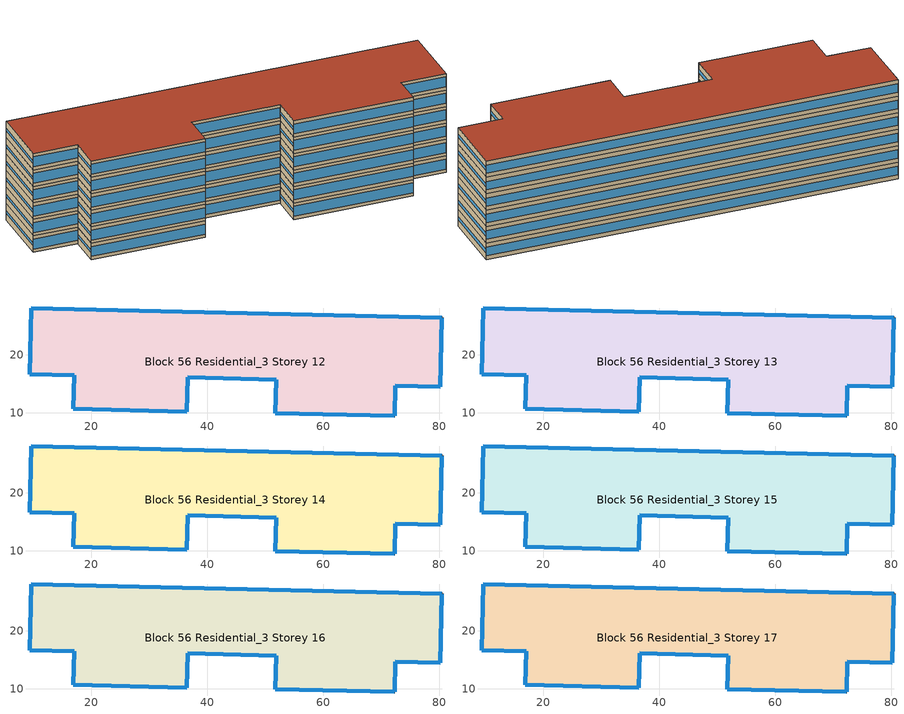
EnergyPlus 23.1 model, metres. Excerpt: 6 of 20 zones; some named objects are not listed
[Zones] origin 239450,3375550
Block 56 Residential_3 Storey 12
 floor outside (Project Floor): 80.49,26.37 80.21,14.51 72.43,14.69 72.3,9.48 51.75,9.98 51.89,15.74 36.62,16.11 36.48,10.23 16.89,10.7 17.03,16.47 9.35,16.65 9.62,28.07 z36
 wall outside (Project Wall): 9.62,28.07 9.35,16.65 17.03,16.47 16.89,10.7 36.48,10.23 36.62,16.11 51.89,15.74 51.75,9.98 72.3,9.48 72.43,14.69 80.21,14.51 80.49,26.37 9.62,28.07 z36:39
 window (Residential_west_window_construction): 9.62,28.07 9.35,16.66 / 17.03,16.47 16.89,10.71 / 51.89,15.74 51.75,9.98 z37.27:37.73
 window (Residential_south_window_construction): 9.35,16.65 17.03,16.47 / 16.9,10.7 36.47,10.23 / 36.63,16.11 51.88,15.74 / 51.76,9.98 72.29,9.48 / 72.43,14.69 80.2,14.51 z36.6:38.4
 window (Residential_east_window_construction): 36.48,10.24 36.62,16.11 / 72.3,9.48 72.43,14.69 / 80.21,14.51 80.49,26.36 z37.2:37.8
 window (Residential_north_window_construction): 80.46,26.37 9.66,28.07 z36.75:38.25
 roof outside (Project Ceiling): 80.21,14.51 80.49,26.37 9.62,28.07 9.35,16.65 17.03,16.47 16.89,10.7 36.48,10.23 36.62,16.11 51.89,15.74 51.75,9.98 72.3,9.48 72.43,14.69 z39
Block 56 Residential_3 Storey 13
 floor outside (Project Floor): 80.49,26.37 80.21,14.51 72.43,14.69 72.3,9.48 51.75,9.98 51.89,15.74 36.62,16.11 36.48,10.23 16.89,10.7 17.03,16.47 9.35,16.65 9.62,28.07 z39
 wall outside (Project Wall): 9.62,28.07 9.35,16.65 17.03,16.47 16.89,10.7 36.48,10.23 36.62,16.11 51.89,15.74 51.75,9.98 72.3,9.48 72.43,14.69 80.21,14.51 80.49,26.37 9.62,28.07 z39:42
 window (Residential_west_window_construction): 9.62,28.07 9.35,16.66 / 17.03,16.47 16.89,10.71 / 51.89,15.74 51.75,9.98 z40.27:40.73
 window (Residential_south_window_construction): 9.35,16.65 17.03,16.47 / 16.9,10.7 36.47,10.23 / 36.63,16.11 51.88,15.74 / 51.76,9.98 72.29,9.48 / 72.43,14.69 80.2,14.51 z39.6:41.4
 window (Residential_east_window_construction): 36.48,10.24 36.62,16.11 / 72.3,9.48 72.43,14.69 / 80.21,14.51 80.49,26.36 z40.2:40.8
 window (Residential_north_window_construction): 80.46,26.37 9.66,28.07 z39.75:41.25
 roof outside (Project Ceiling): 80.21,14.51 80.49,26.37 9.62,28.07 9.35,16.65 17.03,16.47 16.89,10.7 36.48,10.23 36.62,16.11 51.89,15.74 51.75,9.98 72.3,9.48 72.43,14.69 z42
Block 56 Residential_3 Storey 14
 floor outside (Project Floor): 80.49,26.37 80.21,14.51 72.43,14.69 72.3,9.48 51.75,9.98 51.89,15.74 36.62,16.11 36.48,10.23 16.89,10.7 17.03,16.47 9.35,16.65 9.62,28.07 z42
 wall outside (Project Wall): 9.62,28.07 9.35,16.65 17.03,16.47 16.89,10.7 36.48,10.23 36.62,16.11 51.89,15.74 51.75,9.98 72.3,9.48 72.43,14.69 80.21,14.51 80.49,26.37 9.62,28.07 z42:45
 window (Residential_west_window_construction): 9.62,28.07 9.35,16.66 / 17.03,16.47 16.89,10.71 / 51.89,15.74 51.75,9.98 z43.27:43.73
 window (Residential_south_window_construction): 9.35,16.65 17.03,16.47 / 16.9,10.7 36.47,10.23 / 36.63,16.11 51.88,15.74 / 51.76,9.98 72.29,9.48 / 72.43,14.69 80.2,14.51 z42.6:44.4
 window (Residential_east_window_construction): 36.48,10.24 36.62,16.11 / 72.3,9.48 72.43,14.69 / 80.21,14.51 80.49,26.36 z43.2:43.8
 window (Residential_north_window_construction): 80.46,26.37 9.66,28.07 z42.75:44.25
 roof outside (Project Ceiling): 80.21,14.51 80.49,26.37 9.62,28.07 9.35,16.65 17.03,16.47 16.89,10.7 36.48,10.23 36.62,16.11 51.89,15.74 51.75,9.98 72.3,9.48 72.43,14.69 z45
Block 56 Residential_3 Storey 15
 floor outside (Project Floor): 80.49,26.37 80.21,14.51 72.43,14.69 72.3,9.48 51.75,9.98 51.89,15.74 36.62,16.11 36.48,10.23 16.89,10.7 17.03,16.47 9.35,16.65 9.62,28.07 z45
 wall outside (Project Wall): 9.62,28.07 9.35,16.65 17.03,16.47 16.89,10.7 36.48,10.23 36.62,16.11 51.89,15.74 51.75,9.98 72.3,9.48 72.43,14.69 80.21,14.51 80.49,26.37 9.62,28.07 z45:48
 window (Residential_west_window_construction): 9.62,28.07 9.35,16.66 / 17.03,16.47 16.89,10.71 / 51.89,15.74 51.75,9.98 z46.27:46.73
 window (Residential_south_window_construction): 9.35,16.65 17.03,16.47 / 16.9,10.7 36.47,10.23 / 36.63,16.11 51.88,15.74 / 51.76,9.98 72.29,9.48 / 72.43,14.69 80.2,14.51 z45.6:47.4
 window (Residential_east_window_construction): 36.48,10.24 36.62,16.11 / 72.3,9.48 72.43,14.69 / 80.21,14.51 80.49,26.36 z46.2:46.8
 window (Residential_north_window_construction): 80.46,26.37 9.66,28.07 z45.75:47.25
 roof outside (Project Ceiling): 80.21,14.51 80.49,26.37 9.62,28.07 9.35,16.65 17.03,16.47 16.89,10.7 36.48,10.23 36.62,16.11 51.89,15.74 51.75,9.98 72.3,9.48 72.43,14.69 z48
Block 56 Residential_3 Storey 16
 floor outside (Project Floor): 80.49,26.37 80.21,14.51 72.43,14.69 72.3,9.48 51.75,9.98 51.89,15.74 36.62,16.11 36.48,10.23 16.89,10.7 17.03,16.47 9.35,16.65 9.62,28.07 z48
 wall outside (Project Wall): 9.62,28.07 9.35,16.65 17.03,16.47 16.89,10.7 36.48,10.23 36.62,16.11 51.89,15.74 51.75,9.98 72.3,9.48 72.43,14.69 80.21,14.51 80.49,26.37 9.62,28.07 z48:51
 window (Residential_west_window_construction): 9.62,28.07 9.35,16.66 / 17.03,16.47 16.89,10.71 / 51.89,15.74 51.75,9.98 z49.27:49.73
 window (Residential_south_window_construction): 9.35,16.65 17.03,16.47 / 16.9,10.7 36.47,10.23 / 36.63,16.11 51.88,15.74 / 51.76,9.98 72.29,9.48 / 72.43,14.69 80.2,14.51 z48.6:50.4
 window (Residential_east_window_construction): 36.48,10.24 36.62,16.11 / 72.3,9.48 72.43,14.69 / 80.21,14.51 80.49,26.36 z49.2:49.8
 window (Residential_north_window_construction): 80.46,26.37 9.66,28.07 z48.75:50.25
 roof outside (Project Ceiling): 80.21,14.51 80.49,26.37 9.62,28.07 9.35,16.65 17.03,16.47 16.89,10.7 36.48,10.23 36.62,16.11 51.89,15.74 51.75,9.98 72.3,9.48 72.43,14.69 z51
Block 56 Residential_3 Storey 17
 floor outside (Project Floor): 80.49,26.37 80.21,14.51 72.43,14.69 72.3,9.48 51.75,9.98 51.89,15.74 36.62,16.11 36.48,10.23 16.89,10.7 17.03,16.47 9.35,16.65 9.62,28.07 z51
 wall outside (Project Wall): 9.62,28.07 9.35,16.65 17.03,16.47 16.89,10.7 36.48,10.23 36.62,16.11 51.89,15.74 51.75,9.98 72.3,9.48 72.43,14.69 80.21,14.51 80.49,26.37 9.62,28.07 z51:54
 window (Residential_west_window_construction): 9.62,28.07 9.35,16.66 / 17.03,16.47 16.89,10.71 / 51.89,15.74 51.75,9.98 z52.27:52.73
 window (Residential_south_window_construction): 9.35,16.65 17.03,16.47 / 16.9,10.7 36.47,10.23 / 36.63,16.11 51.88,15.74 / 51.76,9.98 72.29,9.48 / 72.43,14.69 80.2,14.51 z51.6:53.4
 window (Residential_east_window_construction): 36.48,10.24 36.62,16.11 / 72.3,9.48 72.43,14.69 / 80.21,14.51 80.49,26.36 z52.2:52.8
 window (Residential_north_window_construction): 80.46,26.37 9.66,28.07 z51.75:53.25
 roof outside (Project Ceiling): 80.21,14.51 80.49,26.37 9.62,28.07 9.35,16.65 17.03,16.47 16.89,10.7 36.48,10.23 36.62,16.11 51.89,15.74 51.75,9.98 72.3,9.48 72.43,14.69 z54
[Building]
Building_1: North Axis=0; Terrain=City; Loads Convergence Tolerance Value=0.04; Temperature Convergence Tolerance Value=0.4; Solar Distribution=FullExterior; Maximum Number of Warmup Days=25; Minimum Number of Warmup Days=6
[Site:Location]
CHN Design_Conditions: Latitude=30; Longitude=114; Time Zone=8; Elevation=12
[SIZINGPERIOD:DESIGNDAY] Day of Month=21; DryBulb Temperature Range Modifier Type=DefaultMultipliers; Humidity Condition Type=Wetbulb; Barometric Pressure=101181; Rain Indicator=No; Snow Indicator=No; Daylight Saving Time Indicator=No; Sky Clearness=0; Begin Environment Reset Mode=FullResetAtBeginEnvironment
Name | Month | Day Type | Maximum DryBulb Temperature | Daily DryBulb Temperature Range | Wetbulb or DewPoint at Maximum DryBulb | Wind Speed | Wind Direction | Solar Model Indicator | ASHRAE Clear Sky Optical Depth for Beam Irradiance taub | ASHRAE Clear Sky Optical Depth for Diffuse Irradiance taud
Ann Htg 99.6% Condns DB | 1 | WinterDesignDay | -10 | 0 | -4.8 | 1 | 340 | ASHRAEClearSky | 0 | 0
Ann Clg .4% Condns DB=>MWB | 7 | SummerDesignDay | 40 | 6.6 | 27.1 | 3.5 | 220 | ASHRAETau | 0.781 | 1.413
[MATERIAL]
DefaultMaterial: Roughness=Rough; Thickness=0.1; Conductivity=0.1; Density=1000; Specific Heat=1000; Thermal Absorptance=0.9; Solar Absorptance=0.7; Visible Absorptance=0.7
[WINDOWMATERIAL:SIMPLEGLAZINGSYSTEM] UFactor=1.5; Solar Heat Gain Coefficient=0.4; Visible Transmittance=0.6
Residential_east_window; Residential_south_window; Residential_west_window; Residential_north_window
[CONSTRUCTION]
Project Wall; Project Floor; Project Ceiling: DefaultMaterial
Residential_east_window_construction: Residential_east_window
Residential_south_window_construction: Residential_south_window
Residential_west_window_construction: Residential_west_window
Residential_north_window_construction: Residential_north_window
[SPACE] Ceiling Height=autocalculate; Volume=autocalculate; Floor Area=autocalculate; Space Type=Residential
Name | Zone
Block 56 Residential_3 Storey 12_space | Block 56 Residential_3 Storey 12
Block 56 Residential_3 Storey 13_space | Block 56 Residential_3 Storey 13
Block 56 Residential_3 Storey 14_space | Block 56 Residential_3 Storey 14
Block 56 Residential_3 Storey 15_space | Block 56 Residential_3 Storey 15
Block 56 Residential_3 Storey 16_space | Block 56 Residential_3 Storey 16
Block 56 Residential_3 Storey 17_space | Block 56 Residential_3 Storey 17
[SPACELIST]
Residential: Block 56 Residential_3 Storey 0_space, Block 56 Residential_3 Storey 1_space, Block 56 Residential_3 Storey 2_space, Block 56 Residential_3 Storey 3_space, Block 56 Residential_3 Storey 4_space, Block 56 Residential_3 Storey 5_space, Block 56 Residential_3 Storey 6_space, Block 56 Residential_3 Storey 7_space, Block 56 Residential_3 Storey 8_space, Block 56 Residential_3 Storey 9_space, Block 56 Residential_3 Storey 10_space, Block 56 Residential_3 Storey 11_space, Block 56 Residential_3 Storey 12_space, Block 56 Residential_3 Storey 13_space, Block 56 Residential_3 Storey 14_space, Block 56 Residential_3 Storey 15_space, Block 56 Residential_3 Storey 16_space, Block 56 Residential_3 Storey 17_space, Block 56 Residential_3 Storey 18_space, Block 56 Residential_3 Storey 19_space
[ZONE] Type=1; Multiplier=1; Ceiling Height=autocalculate; Volume=autocalculate; Floor Area=autocalculate; Part of Total Floor Area=Yes
Block 56 Residential_3 Storey 12; Block 56 Residential_3 Storey 13; Block 56 Residential_3 Storey 14; Block 56 Residential_3 Storey 15; Block 56 Residential_3 Storey 16; Block 56 Residential_3 Storey 17
[PEOPLE]
People_for_residential: Zone or ZoneList or Space or SpaceList=Residential; Number of People Schedule=SeasonalSchedule_Schedule_residential_people; Number of People Calculation Method=People/Area; People per Floor Area=0.04; Fraction Radiant=0.3; Sensible Heat Fraction=autocalculate; Activity Level Schedule=SeasonalSchedule_Schedule_residential_activity; Carbon Dioxide Generation Rate=3.82e-08; Enable ASHRAE 55 Comfort Warnings=No; Mean Radiant Temperature Calculation Type=ZoneAveraged; Clothing Insulation Calculation Method=ClothingInsulationSchedule; Cold Stress Temperature Threshold=15.56; Heat Stress Temperature Threshold=30
[LIGHTS]
Light_for_residential: Zone or ZoneList or Space or SpaceList=Residential; Schedule=SeasonalSchedule_residential_lighting; Design Level Calculation Method=Watts/Area; Watts per Zone Floor Area=5; Return Air Fraction=0; Fraction Radiant=0.32; Fraction Visible=0.25; Fraction Replaceable=1; EndUse Subcategory=General; Return Air Fraction Calculated from Plenum Temperature=No; Return Air Fraction Function of Plenum Temperature Coefficient 1=0; Return Air Fraction Function of Plenum Temperature Coefficient 2=0
[ELECTRICEQUIPMENT]
Equipment_for_residential: Zone or ZoneList or Space or SpaceList=Residential; Schedule=SeasonalSchedule_Schedule_residential_equipment; Design Level Calculation Method=Watts/Area; Watts per Zone Floor Area=3.8; Fraction Latent=0; Fraction Radiant=0; Fraction Lost=0; EndUse Subcategory=Electric Equipment
[DAYLIGHTING:CONTROLS] Illuminance Setpoint at Reference Point 1=300
Name | Zone or Space | Glare Calculation Daylighting Reference Point | Daylighting Reference Point 1
Dlight_Block 56 Residential_3 Storey 12 | Block 56 Residential_3 Storey 12 | Rpoint_Block 56 Residential_3 Storey 12 | Rpoint_Block 56 Residential_3 Storey 12
Dlight_Block 56 Residential_3 Storey 13 | Block 56 Residential_3 Storey 13 | Rpoint_Block 56 Residential_3 Storey 13 | Rpoint_Block 56 Residential_3 Storey 13
Dlight_Block 56 Residential_3 Storey 14 | Block 56 Residential_3 Storey 14 | Rpoint_Block 56 Residential_3 Storey 14 | Rpoint_Block 56 Residential_3 Storey 14
Dlight_Block 56 Residential_3 Storey 15 | Block 56 Residential_3 Storey 15 | Rpoint_Block 56 Residential_3 Storey 15 | Rpoint_Block 56 Residential_3 Storey 15
Dlight_Block 56 Residential_3 Storey 16 | Block 56 Residential_3 Storey 16 | Rpoint_Block 56 Residential_3 Storey 16 | Rpoint_Block 56 Residential_3 Storey 16
Dlight_Block 56 Residential_3 Storey 17 | Block 56 Residential_3 Storey 17 | Rpoint_Block 56 Residential_3 Storey 17 | Rpoint_Block 56 Residential_3 Storey 17
[HVACTEMPLATE:ZONE:IDEALLOADSAIRSYSTEM] Template Thermostat=Thermostat_for_residential; Maximum Heating Supply Air Temperature=50; Minimum Cooling Supply Air Temperature=13; Maximum Heating Supply Air Humidity Ratio=0.0156; Minimum Cooling Supply Air Humidity Ratio=0.0077; Heating Limit=NoLimit; Cooling Limit=NoLimit; Dehumidification Control Type=ConstantSensibleHeatRatio; Cooling Sensible Heat Ratio=0.7; Dehumidification Setpoint=60; Humidification Control Type=None; Humidification Setpoint=30; Outdoor Air Method=DetailedSpecification; Outdoor Air Flow Rate per Person=0.00944; Outdoor Air Flow Rate per Zone Floor Area=0; Outdoor Air Flow Rate per Zone=0; Design Specification Outdoor Air Object=Ventilation_for_residential; Demand Controlled Ventilation Type=None; Outdoor Air Economizer Type=NoEconomizer; Heat Recovery Type=None; Sensible Heat Recovery Effectiveness=0.7; Latent Heat Recovery Effectiveness=0.65
Block 56 Residential_3 Storey 12; Block 56 Residential_3 Storey 13; Block 56 Residential_3 Storey 14; Block 56 Residential_3 Storey 15; Block 56 Residential_3 Storey 16; Block 56 Residential_3 Storey 17
[DESIGNSPECIFICATION:OUTDOORAIR]
Ventilation_for_residential: Outdoor Air Method=Flow/Person; Outdoor Air Flow per Person=0.00833333; Outdoor Air Flow per Zone Floor Area=0; Outdoor Air Flow per Zone=0; Outdoor Air Flow Air Changes per Hour=0
[SCHEDULE:DAY:HOURLY]
Schedule_residential_lighting_weekday_hourly; Schedule_residential_lighting_holiday_hourly: 0.1, 0.1, 0.1, 0.1, 0.1, 0.8, 0.5, 0, 0, 0, 0, 0, 0, 0, 0, 0, 0, 0, 1, 1, 1, 1, 0.1, 0.1
Schedule_residential_equipment_weekday_hourly: 0.2, 0.2, 0.2, 0.2, 0.2, 0.2, 0.8, 0.8, 0.6, 0.6, 0.8, 0.8, 0.8, 0.5, 0.5, 0.5, 0.6, 0.9, 0.9, 0.9, 0.9, 0.9, 0.2, 0.2
Schedule_residential_equipment_holiday_hourly: 0.2, 0.2, 0.2, 0.2, 0.2, 0.2, 0.75, 1, 0.5, 0.3, 0.5, 0.8, 0.5, 0.25, 0.25, 0.25, 0.25, 0.5, 0.9, 0.8, 0.75, 0.5, 0.2, 0.2
Schedule_residential_people_weekday_hourly: 1, 1, 1, 1, 1, 1, 0.5, 0.5, 0, 0, 0, 0, 0, 0, 0, 0, 0, 0, 0, 0, 0.5, 1, 1, 1
Schedule_residential_people_holiday_hourly: 0.5, 0.5, 0.5, 0.5, 0.5, 0.5, 0.5, 0.5, 0.5, 0.5, 0.5, 0.5, 0.5, 0.5, 0.5, 0.5, 0.5, 0.5, 0.5, 0.5, 0.5, 0.5, 0.5, 0.5
Schedule_residential_activity_weekday_hourly; Schedule_residential_activity_holiday_hourly: 108, 108, 108, 108, 108, 108, 108, 108, 108, 108, 108, 108, 108, 108, 108, 108, 108, 108, 108, 108, 108, 108, 108, 108
[SCHEDULE:WEEK:DAILY]
Schedule_residential_lighting_weekly: Schedule_residential_lighting_holiday_hourly, Schedule_residential_lighting_weekday_hourly, Schedule_residential_lighting_weekday_hourly, Schedule_residential_lighting_weekday_hourly, Schedule_residential_lighting_weekday_hourly, Schedule_residential_lighting_weekday_hourly, Schedule_residential_lighting_holiday_hourly, Schedule_residential_lighting_holiday_hourly, Schedule_residential_lighting_weekday_hourly, Schedule_residential_lighting_weekday_hourly, Schedule_residential_lighting_holiday_hourly, Schedule_residential_lighting_holiday_hourly
Schedule_residential_equipment_weekly: Schedule_residential_equipment_holiday_hourly, Schedule_residential_equipment_weekday_hourly, Schedule_residential_equipment_weekday_hourly, Schedule_residential_equipment_weekday_hourly, Schedule_residential_equipment_weekday_hourly, Schedule_residential_equipment_weekday_hourly, Schedule_residential_equipment_holiday_hourly, Schedule_residential_equipment_holiday_hourly, Schedule_residential_equipment_weekday_hourly, Schedule_residential_equipment_weekday_hourly, Schedule_residential_equipment_holiday_hourly, Schedule_residential_equipment_holiday_hourly
Schedule_residential_people_weekly: Schedule_residential_people_holiday_hourly, Schedule_residential_people_weekday_hourly, Schedule_residential_people_weekday_hourly, Schedule_residential_people_weekday_hourly, Schedule_residential_people_weekday_hourly, Schedule_residential_people_weekday_hourly, Schedule_residential_people_holiday_hourly, Schedule_residential_people_holiday_hourly, Schedule_residential_people_weekday_hourly, Schedule_residential_people_weekday_hourly, Schedule_residential_people_holiday_hourly, Schedule_residential_people_holiday_hourly
Schedule_residential_activity_weekly: Schedule_residential_activity_holiday_hourly, Schedule_residential_activity_weekday_hourly, Schedule_residential_activity_weekday_hourly, Schedule_residential_activity_weekday_hourly, Schedule_residential_activity_weekday_hourly, Schedule_residential_activity_weekday_hourly, Schedule_residential_activity_holiday_hourly, Schedule_residential_activity_holiday_hourly, Schedule_residential_activity_weekday_hourly, Schedule_residential_activity_weekday_hourly, Schedule_residential_activity_holiday_hourly, Schedule_residential_activity_holiday_hourly
[SCHEDULE:YEAR]
SeasonalSchedule_residential_lighting: Schedule_residential_lighting_weekly, 1, 1, 12, 31
SeasonalSchedule_Schedule_residential_equipment: Schedule_residential_equipment_weekly, 1, 1, 12, 31
SeasonalSchedule_Schedule_residential_people: Schedule_residential_people_weekly, 1, 1, 12, 31
SeasonalSchedule_Schedule_residential_activity: Schedule_residential_activity_weekly, 1, 1, 12, 31
